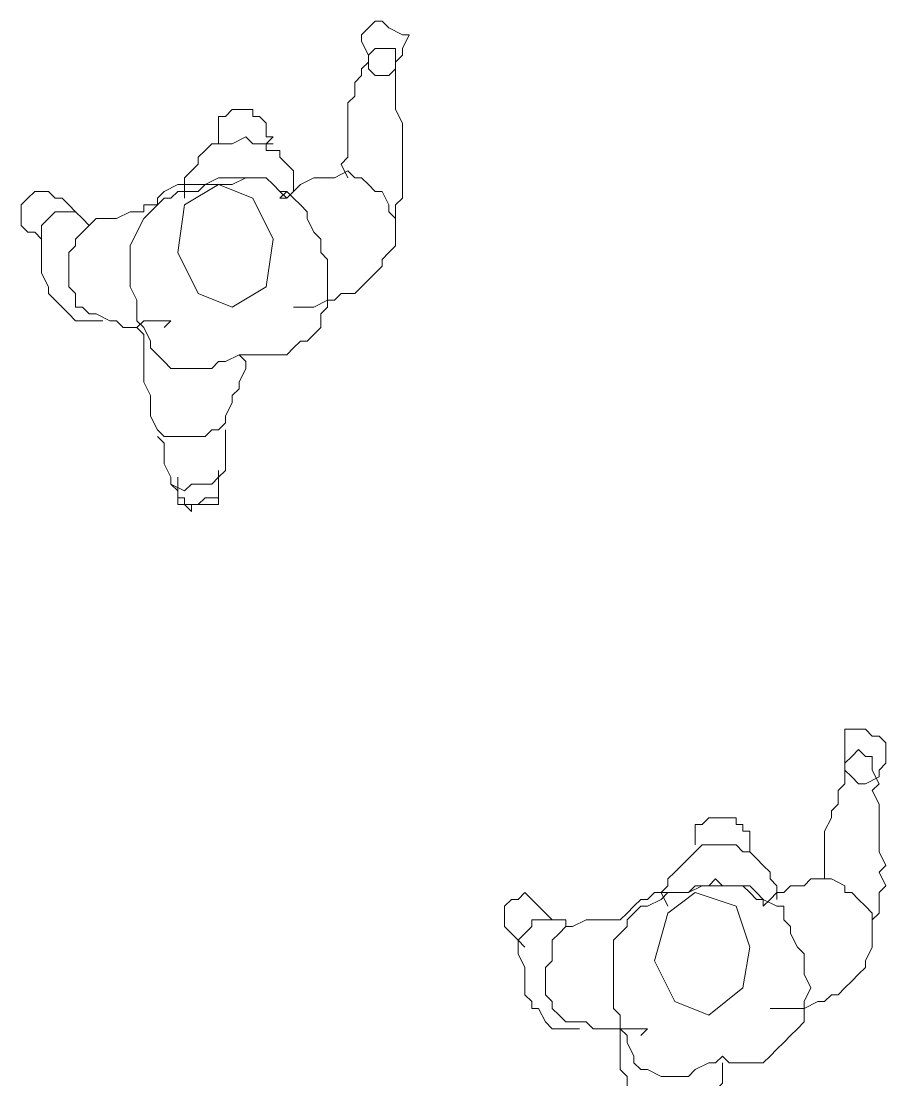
# Model space of a CAD drawing. Header units: millimetres. Extents: x 0.4 to 34.5, y 0.3 to 53.8.
# Drawn here: x 12.408 to 13.752, y 11.949 to 13.595 of the extents above; entities that cross this region are included whole.
import ezdxf

# ---------------------------------------------------------------- set-up
doc = ezdxf.new("R2010")
doc.units = ezdxf.units.MM
doc.header["$MEASUREMENT"] = 0
doc.layers.add('Layer 1', color=7, linetype='Continuous')

msp = doc.modelspace()

# ---------------------------------------------------------------- linework, layer by layer
at = {"layer": 'Layer 1', "lineweight": 0}
for points in [[(12.9474, 13.5313), (12.9474, 13.5207), (12.958, 13.5101), (12.9791, 13.5101), (12.9897, 13.5207), (12.9897, 13.5313), (13.0003, 13.5418), (13.0003, 13.5524), (13.0109, 13.5736), (13.0003, 13.5736), (12.9791, 13.5842), (12.9686, 13.5948), (12.958, 13.5948), (12.9474, 13.5842), (12.9368, 13.5736), (12.9368, 13.563), (12.9474, 13.5418)], [(12.9897, 13.2773), (12.9897, 13.2878), (12.9897, 13.309), (13.0003, 13.3196), (13.0003, 13.3302), (13.0003, 13.3513), (13.0003, 13.3725), (13.0003, 13.3831), (13.0003, 13.4043), (13.0003, 13.4254), (13.0003, 13.436), (12.9897, 13.4572), (12.9897, 13.4783), (12.9897, 13.4995), (12.9897, 13.5101), (12.9897, 13.5313), (12.9897, 13.5524), (12.9686, 13.5524), (12.958, 13.5524), (12.9474, 13.5418), (12.9474, 13.5313), (12.9368, 13.5207), (12.9368, 13.5101), (12.9262, 13.4995), (12.9262, 13.4783), (12.9156, 13.4678), (12.9156, 13.4466), (12.9156, 13.436), (12.9156, 13.4254), (12.9156, 13.4043), (12.9156, 13.3831), (12.9051, 13.3725), (12.9156, 13.3513)], [(12.7992, 13.4043), (12.7886, 13.4043), (12.7992, 13.4148), (12.7886, 13.4148), (12.7886, 13.4254), (12.7886, 13.436), (12.778, 13.4466), (12.7675, 13.4466), (12.7675, 13.4572), (12.7569, 13.4572), (12.7463, 13.4572), (12.7357, 13.4572), (12.7251, 13.4466), (12.7145, 13.4466), (12.7145, 13.436), (12.7145, 13.4254), (12.7145, 13.4148), (12.7145, 13.4043)], [(12.831, 13.3302), (12.831, 13.3407), (12.831, 13.3619), (12.8204, 13.3725), (12.8098, 13.3831), (12.8098, 13.3937), (12.7886, 13.3937), (12.7886, 13.4043), (12.7675, 13.4043), (12.7569, 13.4148), (12.7357, 13.4043), (12.7251, 13.4043), (12.704, 13.4043), (12.6934, 13.3937), (12.6828, 13.3831), (12.6828, 13.3725), (12.6722, 13.3619), (12.6616, 13.3513), (12.6616, 13.3407), (12.6616, 13.3196)], [(12.831, 13.1503), (12.8521, 13.1503), (12.8627, 13.1503), (12.8839, 13.1608), (12.8945, 13.1608), (12.9051, 13.1714), (12.9262, 13.1714), (12.9368, 13.182), (12.9474, 13.1926), (12.958, 13.2032), (12.9686, 13.2137), (12.9686, 13.2243), (12.9791, 13.2349), (12.9897, 13.2455), (12.9897, 13.2667), (12.9897, 13.2878), (12.9791, 13.2984), (12.9791, 13.309), (12.9686, 13.3302), (12.958, 13.3302), (12.9474, 13.3407), (12.9368, 13.3513), (12.9262, 13.3513), (12.9156, 13.3619), (12.8945, 13.3513), (12.8733, 13.3513), (12.8627, 13.3513), (12.8416, 13.3407), (12.831, 13.3302), (12.8204, 13.3196), (12.8098, 13.3196), (12.8204, 13.3302), (12.8098, 13.3302), (12.7992, 13.3407), (12.7886, 13.3513), (12.7675, 13.3513), (12.7569, 13.3513), (12.7357, 13.3407), (12.7145, 13.3407), (12.704, 13.3407), (12.6828, 13.3407), (12.6616, 13.3407), (12.651, 13.3407), (12.6299, 13.3302), (12.6193, 13.3196), (12.6193, 13.309), (12.5981, 13.309), (12.5981, 13.2984), (12.577, 13.2984), (12.5558, 13.2878), (12.5452, 13.2878), (12.524, 13.2878), (12.5134, 13.2773), (12.5029, 13.2667), (12.4923, 13.2561), (12.4923, 13.2455), (12.4817, 13.2349), (12.4817, 13.2137), (12.4817, 13.2032), (12.4817, 13.182), (12.4923, 13.1714), (12.4923, 13.1503), (12.5029, 13.1503), (12.5134, 13.1397), (12.524, 13.1397), (12.5452, 13.1291), (12.5558, 13.1291), (12.5664, 13.1185), (12.5875, 13.1185), (12.5981, 13.1291), (12.6193, 13.1291), (12.6405, 13.1291), (12.6299, 13.1185)], [(12.8204, 13.3302), (12.831, 13.3196), (12.8416, 13.309), (12.8521, 13.2984), (12.8521, 13.2878), (12.8627, 13.2667), (12.8733, 13.2561), (12.8733, 13.2349), (12.8839, 13.2243), (12.8839, 13.2032), (12.8839, 13.182), (12.8839, 13.1714), (12.8839, 13.1503), (12.8733, 13.1397), (12.8733, 13.1185), (12.8627, 13.1079), (12.8521, 13.0973), (12.8416, 13.0973), (12.831, 13.0867), (12.8204, 13.0761), (12.7992, 13.0761), (12.778, 13.0761), (12.7675, 13.0761), (12.7569, 13.0761), (12.7463, 13.0761), (12.7251, 13.0656), (12.7145, 13.0656), (12.704, 13.055), (12.6828, 13.055), (12.6722, 13.055), (12.651, 13.055), (12.6405, 13.055), (12.6299, 13.0656), (12.6193, 13.0761), (12.6087, 13.0867), (12.6087, 13.0973), (12.5981, 13.1185), (12.5875, 13.1291), (12.5875, 13.1503), (12.5875, 13.1608), (12.577, 13.182), (12.577, 13.2032), (12.577, 13.2137), (12.577, 13.2349), (12.577, 13.2455), (12.5875, 13.2667), (12.5981, 13.2878), (12.6087, 13.2984), (12.6193, 13.309), (12.6299, 13.3196), (12.6405, 13.3196), (12.651, 13.3302), (12.6616, 13.3302), (12.6828, 13.3302), (12.6934, 13.3407), (12.7145, 13.3513), (12.7251, 13.3513), (12.7357, 13.3513), (12.7569, 13.3513), (12.7675, 13.3513), (12.7886, 13.3513), (12.7992, 13.3407), (12.8098, 13.3302), (12.8204, 13.3196)], [(12.651, 13.2349), (12.6828, 13.1714), (12.7357, 13.1503), (12.7886, 13.182), (12.7992, 13.2561), (12.7675, 13.3196), (12.7145, 13.3407), (12.6616, 13.309), (12.651, 13.2349)], [(12.4923, 13.2984), (12.4817, 13.309), (12.4711, 13.3196), (12.4605, 13.3196), (12.4499, 13.3302), (12.4288, 13.3302), (12.4182, 13.3196), (12.4076, 13.309), (12.4076, 13.2984), (12.4076, 13.2773), (12.4182, 13.2667), (12.4288, 13.2667), (12.4394, 13.2561)], [(12.5346, 13.1291), (12.5134, 13.1291), (12.5029, 13.1291), (12.4923, 13.1291), (12.4817, 13.1397), (12.4711, 13.1503), (12.4605, 13.1608), (12.4499, 13.1714), (12.4499, 13.182), (12.4394, 13.2032), (12.4394, 13.2243), (12.4394, 13.2349), (12.4394, 13.2561), (12.4394, 13.2773), (12.4499, 13.2878), (12.4605, 13.2984), (12.4817, 13.2984), (12.4923, 13.2984), (12.5029, 13.2878), (12.5134, 13.2773)], [(12.7251, 12.9597), (12.7251, 12.9491), (12.7251, 12.928), (12.7251, 12.9174), (12.7251, 12.8963), (12.7145, 12.8857), (12.704, 12.8751), (12.6828, 12.8751), (12.6722, 12.8751), (12.6616, 12.8645), (12.6405, 12.8751), (12.6405, 12.8857), (12.6299, 12.9068), (12.6299, 12.9174), (12.6299, 12.9386), (12.6193, 12.9491)], [(12.7145, 12.8963), (12.7145, 12.8857), (12.7145, 12.8751), (12.7145, 12.8645), (12.7145, 12.8539), (12.7145, 12.8433), (12.704, 12.8433), (12.6934, 12.8433), (12.6828, 12.8433), (12.6722, 12.8433), (12.6722, 12.8327), (12.6616, 12.8433), (12.651, 12.8433), (12.651, 12.8539), (12.651, 12.8645), (12.651, 12.8751), (12.651, 12.8857)], [(12.7145, 12.8645), (12.7145, 12.8645), (12.7145, 12.8539), (12.704, 12.8539), (12.6934, 12.8539), (12.6828, 12.8433), (12.6722, 12.8433), (12.6616, 12.8433), (12.6616, 12.8539), (12.651, 12.8539), (12.651, 12.8645), (12.6405, 12.8751), (12.6405, 12.8857)], [(13.6882, 12.4305), (13.6988, 12.42), (13.7094, 12.4094), (13.72, 12.4094), (13.7412, 12.42), (13.7412, 12.4305), (13.7517, 12.4411), (13.7517, 12.4623), (13.7517, 12.4729), (13.7412, 12.4835), (13.7306, 12.4835), (13.72, 12.4941), (13.7094, 12.4941), (13.6882, 12.4941), (13.6882, 12.4835), (13.6882, 12.4623), (13.6882, 12.4411)], [(13.7306, 12.1765), (13.7306, 12.1977), (13.7412, 12.2083), (13.7412, 12.2189), (13.7412, 12.24), (13.7517, 12.2506), (13.7412, 12.2718), (13.7517, 12.2824), (13.7412, 12.3035), (13.7412, 12.3247), (13.7412, 12.3459), (13.7412, 12.3565), (13.7412, 12.3776), (13.7306, 12.3988), (13.7412, 12.4094), (13.7306, 12.4305), (13.7306, 12.4517), (13.72, 12.4517), (13.7094, 12.4623), (13.6988, 12.4517), (13.6882, 12.4411), (13.6882, 12.42), (13.6882, 12.4094), (13.6777, 12.3988), (13.6777, 12.3776), (13.6671, 12.3671), (13.6671, 12.3565), (13.6565, 12.3353), (13.6565, 12.3247), (13.6565, 12.3035), (13.6565, 12.293), (13.6565, 12.2718), (13.6565, 12.2612)], [(13.5401, 12.3035), (13.5401, 12.3035), (13.5401, 12.3141), (13.5401, 12.3247), (13.5401, 12.3353), (13.5295, 12.3353), (13.5295, 12.3459), (13.5189, 12.3459), (13.5189, 12.3565), (13.5083, 12.3565), (13.4977, 12.3565), (13.4872, 12.3565), (13.4766, 12.3565), (13.466, 12.3459), (13.4554, 12.3459), (13.4554, 12.3353), (13.4554, 12.3247), (13.4554, 12.3141)], [(13.5824, 12.2295), (13.5824, 12.2506), (13.5718, 12.2612), (13.5718, 12.2718), (13.5612, 12.2824), (13.5507, 12.293), (13.5401, 12.3035), (13.5295, 12.3035), (13.5189, 12.3141), (13.4977, 12.3141), (13.4872, 12.3141), (13.466, 12.3141), (13.4554, 12.3035), (13.4448, 12.293), (13.4342, 12.2824), (13.4237, 12.2718), (13.4131, 12.2612), (13.4131, 12.2506), (13.4025, 12.24), (13.4131, 12.2189)], [(13.5718, 12.0601), (13.593, 12.0601), (13.6142, 12.0601), (13.6247, 12.0601), (13.6459, 12.0707), (13.6565, 12.0707), (13.6671, 12.0813), (13.6777, 12.0813), (13.6882, 12.0919), (13.6988, 12.1025), (13.7094, 12.113), (13.72, 12.1236), (13.72, 12.1342), (13.7306, 12.1554), (13.7306, 12.166), (13.7306, 12.1871), (13.7306, 12.2083), (13.72, 12.2189), (13.7094, 12.2295), (13.6988, 12.24), (13.6882, 12.24), (13.6882, 12.2506), (13.6671, 12.2612), (13.6565, 12.2612), (13.6353, 12.2612), (13.6247, 12.2506), (13.6036, 12.2506), (13.593, 12.24), (13.5824, 12.24), (13.5718, 12.2295), (13.5612, 12.2189), (13.5612, 12.2295), (13.5507, 12.24), (13.5401, 12.2506), (13.5295, 12.2506), (13.5189, 12.2506), (13.4977, 12.2506), (13.4766, 12.2506), (13.466, 12.2506), (13.4448, 12.24), (13.4237, 12.24), (13.4131, 12.24), (13.3919, 12.24), (13.3813, 12.2295), (13.3707, 12.2295), (13.3602, 12.2189), (13.3496, 12.2083), (13.339, 12.1977), (13.3178, 12.1977), (13.3072, 12.1977), (13.2861, 12.1977), (13.2649, 12.1871), (13.2543, 12.1871), (13.2437, 12.1765), (13.2332, 12.166), (13.2332, 12.1448), (13.2332, 12.1342), (13.2226, 12.1236), (13.2226, 12.1025), (13.2226, 12.0813), (13.2332, 12.0707), (13.2332, 12.0601), (13.2437, 12.0496), (13.2543, 12.039), (13.2755, 12.039), (13.2861, 12.039), (13.2967, 12.0284), (13.3072, 12.0284), (13.3284, 12.0284), (13.3496, 12.0284), (13.3602, 12.0284), (13.3813, 12.0284), (13.3707, 12.0178)], [(13.5612, 12.2295), (13.5824, 12.2189), (13.593, 12.2189), (13.593, 12.1977), (13.6036, 12.1871), (13.6036, 12.1765), (13.6142, 12.1554), (13.6247, 12.1448), (13.6247, 12.1236), (13.6247, 12.113), (13.6353, 12.0919), (13.6247, 12.0707), (13.6247, 12.0601), (13.6247, 12.039), (13.6142, 12.0284), (13.6036, 12.0178), (13.593, 12.0072), (13.5824, 11.9966), (13.5718, 11.986), (13.5612, 11.9754), (13.5401, 11.9754), (13.5295, 11.9754), (13.5083, 11.9754), (13.4977, 11.986), (13.4872, 11.9754), (13.4766, 11.9754), (13.4554, 11.9649), (13.4448, 11.9543), (13.4342, 11.9543), (13.4131, 11.9543), (13.4025, 11.9543), (13.3813, 11.9649), (13.3707, 11.9649), (13.3602, 11.9754), (13.3602, 11.986), (13.3496, 12.0072), (13.3496, 12.0178), (13.339, 12.0284), (13.339, 12.0496), (13.3284, 12.0601), (13.3284, 12.0813), (13.3284, 12.1025), (13.3284, 12.113), (13.3284, 12.1342), (13.3284, 12.1448), (13.3284, 12.166), (13.339, 12.1765), (13.3496, 12.1871), (13.3496, 12.1977), (13.3602, 12.2083), (13.3707, 12.2189), (13.3813, 12.2189), (13.4025, 12.2295), (13.4131, 12.24), (13.4237, 12.24), (13.4448, 12.24), (13.4554, 12.2506), (13.4766, 12.2506), (13.4872, 12.2612), (13.4977, 12.2506), (13.5189, 12.2506), (13.5295, 12.2506), (13.5401, 12.24), (13.5507, 12.2295), (13.5612, 12.2295)], [(13.2332, 12.1977), (13.2226, 12.2083), (13.212, 12.2189), (13.2014, 12.2295), (13.1908, 12.24), (13.1802, 12.2295), (13.1697, 12.2295), (13.1591, 12.2189), (13.1591, 12.1977), (13.1591, 12.1871), (13.1697, 12.1765), (13.1802, 12.166), (13.1908, 12.1554)], [(13.3919, 12.1342), (13.4237, 12.0707), (13.4766, 12.0496), (13.5295, 12.0919), (13.5401, 12.1554), (13.5189, 12.2189), (13.4554, 12.24), (13.4131, 12.2083), (13.3919, 12.1342)], [(13.2755, 12.0284), (13.2649, 12.0284), (13.2437, 12.0284), (13.2332, 12.0284), (13.2226, 12.039), (13.212, 12.0601), (13.2014, 12.0601), (13.2014, 12.0707), (13.1908, 12.0813), (13.1908, 12.1025), (13.1908, 12.1236), (13.1802, 12.1448), (13.1802, 12.166), (13.1908, 12.1765), (13.2014, 12.1871), (13.2014, 12.1977), (13.2226, 12.1977), (13.2437, 12.1977), (13.2543, 12.1977), (13.2543, 12.1871)]]:
    msp.add_lwpolyline(points, dxfattribs=at)
at = {"layer": 'Layer 1', "color": 7, "lineweight": 5, "true_color": 0xffffff}
for points in [[(12.9474, 13.5313), (12.9474, 13.5207), (12.958, 13.5101), (12.9791, 13.5101), (12.9897, 13.5207), (12.9897, 13.5313), (13.0003, 13.5418), (13.0003, 13.5524), (13.0109, 13.5736), (13.0003, 13.5736), (12.9791, 13.5842), (12.9686, 13.5948), (12.958, 13.5948), (12.9474, 13.5842), (12.9368, 13.5736), (12.9368, 13.563), (12.9474, 13.5418)], [(12.9897, 13.2773), (12.9897, 13.2878), (12.9897, 13.309), (13.0003, 13.3196), (13.0003, 13.3302), (13.0003, 13.3513), (13.0003, 13.3725), (13.0003, 13.3831), (13.0003, 13.4043), (13.0003, 13.4254), (13.0003, 13.436), (12.9897, 13.4572), (12.9897, 13.4783), (12.9897, 13.4995), (12.9897, 13.5101), (12.9897, 13.5313), (12.9897, 13.5524), (12.9686, 13.5524), (12.958, 13.5524), (12.9474, 13.5418), (12.9474, 13.5313), (12.9368, 13.5207), (12.9368, 13.5101), (12.9262, 13.4995), (12.9262, 13.4783), (12.9156, 13.4678), (12.9156, 13.4466), (12.9156, 13.436), (12.9156, 13.4254), (12.9156, 13.4043), (12.9156, 13.3831), (12.9051, 13.3725), (12.9156, 13.3513)], [(12.7992, 13.4043), (12.7886, 13.4043), (12.7992, 13.4148), (12.7886, 13.4148), (12.7886, 13.4254), (12.7886, 13.436), (12.778, 13.4466), (12.7675, 13.4466), (12.7675, 13.4572), (12.7569, 13.4572), (12.7463, 13.4572), (12.7357, 13.4572), (12.7251, 13.4466), (12.7145, 13.4466), (12.7145, 13.436), (12.7145, 13.4254), (12.7145, 13.4148), (12.7145, 13.4043)], [(12.831, 13.3302), (12.831, 13.3407), (12.831, 13.3619), (12.8204, 13.3725), (12.8098, 13.3831), (12.8098, 13.3937), (12.7886, 13.3937), (12.7886, 13.4043), (12.7675, 13.4043), (12.7569, 13.4148), (12.7357, 13.4043), (12.7251, 13.4043), (12.704, 13.4043), (12.6934, 13.3937), (12.6828, 13.3831), (12.6828, 13.3725), (12.6722, 13.3619), (12.6616, 13.3513), (12.6616, 13.3407), (12.6616, 13.3196)], [(12.831, 13.1503), (12.8521, 13.1503), (12.8627, 13.1503), (12.8839, 13.1608), (12.8945, 13.1608), (12.9051, 13.1714), (12.9262, 13.1714), (12.9368, 13.182), (12.9474, 13.1926), (12.958, 13.2032), (12.9686, 13.2137), (12.9686, 13.2243), (12.9791, 13.2349), (12.9897, 13.2455), (12.9897, 13.2667), (12.9897, 13.2878), (12.9791, 13.2984), (12.9791, 13.309), (12.9686, 13.3302), (12.958, 13.3302), (12.9474, 13.3407), (12.9368, 13.3513), (12.9262, 13.3513), (12.9156, 13.3619), (12.8945, 13.3513), (12.8733, 13.3513), (12.8627, 13.3513), (12.8416, 13.3407), (12.831, 13.3302), (12.8204, 13.3196), (12.8098, 13.3196), (12.8204, 13.3302), (12.8098, 13.3302), (12.7992, 13.3407), (12.7886, 13.3513), (12.7675, 13.3513), (12.7569, 13.3513), (12.7357, 13.3407), (12.7145, 13.3407), (12.704, 13.3407), (12.6828, 13.3407), (12.6616, 13.3407), (12.651, 13.3407), (12.6299, 13.3302), (12.6193, 13.3196), (12.6193, 13.309), (12.5981, 13.309), (12.5981, 13.2984), (12.577, 13.2984), (12.5558, 13.2878), (12.5452, 13.2878), (12.524, 13.2878), (12.5134, 13.2773), (12.5029, 13.2667), (12.4923, 13.2561), (12.4923, 13.2455), (12.4817, 13.2349), (12.4817, 13.2137), (12.4817, 13.2032), (12.4817, 13.182), (12.4923, 13.1714), (12.4923, 13.1503), (12.5029, 13.1503), (12.5134, 13.1397), (12.524, 13.1397), (12.5452, 13.1291), (12.5558, 13.1291), (12.5664, 13.1185), (12.5875, 13.1185), (12.5981, 13.1291), (12.6193, 13.1291), (12.6405, 13.1291), (12.6299, 13.1185)], [(12.8204, 13.3302), (12.831, 13.3196), (12.8416, 13.309), (12.8521, 13.2984), (12.8521, 13.2878), (12.8627, 13.2667), (12.8733, 13.2561), (12.8733, 13.2349), (12.8839, 13.2243), (12.8839, 13.2032), (12.8839, 13.182), (12.8839, 13.1714), (12.8839, 13.1503), (12.8733, 13.1397), (12.8733, 13.1185), (12.8627, 13.1079), (12.8521, 13.0973), (12.8416, 13.0973), (12.831, 13.0867), (12.8204, 13.0761), (12.7992, 13.0761), (12.778, 13.0761), (12.7675, 13.0761), (12.7569, 13.0761), (12.7463, 13.0761), (12.7251, 13.0656), (12.7145, 13.0656), (12.704, 13.055), (12.6828, 13.055), (12.6722, 13.055), (12.651, 13.055), (12.6405, 13.055), (12.6299, 13.0656), (12.6193, 13.0761), (12.6087, 13.0867), (12.6087, 13.0973), (12.5981, 13.1185), (12.5875, 13.1291), (12.5875, 13.1503), (12.5875, 13.1608), (12.577, 13.182), (12.577, 13.2032), (12.577, 13.2137), (12.577, 13.2349), (12.577, 13.2455), (12.5875, 13.2667), (12.5981, 13.2878), (12.6087, 13.2984), (12.6193, 13.309), (12.6299, 13.3196), (12.6405, 13.3196), (12.651, 13.3302), (12.6616, 13.3302), (12.6828, 13.3302), (12.6934, 13.3407), (12.7145, 13.3513), (12.7251, 13.3513), (12.7357, 13.3513), (12.7569, 13.3513), (12.7675, 13.3513), (12.7886, 13.3513), (12.7992, 13.3407), (12.8098, 13.3302), (12.8204, 13.3196)], [(12.651, 13.2349), (12.6828, 13.1714), (12.7357, 13.1503), (12.7886, 13.182), (12.7992, 13.2561), (12.7675, 13.3196), (12.7145, 13.3407), (12.6616, 13.309), (12.651, 13.2349)], [(12.4923, 13.2984), (12.4817, 13.309), (12.4711, 13.3196), (12.4605, 13.3196), (12.4499, 13.3302), (12.4288, 13.3302), (12.4182, 13.3196), (12.4076, 13.309), (12.4076, 13.2984), (12.4076, 13.2773), (12.4182, 13.2667), (12.4288, 13.2667), (12.4394, 13.2561)], [(12.5346, 13.1291), (12.5134, 13.1291), (12.5029, 13.1291), (12.4923, 13.1291), (12.4817, 13.1397), (12.4711, 13.1503), (12.4605, 13.1608), (12.4499, 13.1714), (12.4499, 13.182), (12.4394, 13.2032), (12.4394, 13.2243), (12.4394, 13.2349), (12.4394, 13.2561), (12.4394, 13.2773), (12.4499, 13.2878), (12.4605, 13.2984), (12.4817, 13.2984), (12.4923, 13.2984), (12.5029, 13.2878), (12.5134, 13.2773)], [(12.7251, 12.9597), (12.7251, 12.9491), (12.7251, 12.928), (12.7251, 12.9174), (12.7251, 12.8963), (12.7145, 12.8857), (12.704, 12.8751), (12.6828, 12.8751), (12.6722, 12.8751), (12.6616, 12.8645), (12.6405, 12.8751), (12.6405, 12.8857), (12.6299, 12.9068), (12.6299, 12.9174), (12.6299, 12.9386), (12.6193, 12.9491)], [(12.7145, 12.8963), (12.7145, 12.8857), (12.7145, 12.8751), (12.7145, 12.8645), (12.7145, 12.8539), (12.7145, 12.8433), (12.704, 12.8433), (12.6934, 12.8433), (12.6828, 12.8433), (12.6722, 12.8433), (12.6722, 12.8327), (12.6616, 12.8433), (12.651, 12.8433), (12.651, 12.8539), (12.651, 12.8645), (12.651, 12.8751), (12.651, 12.8857)], [(12.7145, 12.8645), (12.7145, 12.8645), (12.7145, 12.8539), (12.704, 12.8539), (12.6934, 12.8539), (12.6828, 12.8433), (12.6722, 12.8433), (12.6616, 12.8433), (12.6616, 12.8539), (12.651, 12.8539), (12.651, 12.8645), (12.6405, 12.8751), (12.6405, 12.8857)], [(13.6882, 12.4305), (13.6988, 12.42), (13.7094, 12.4094), (13.72, 12.4094), (13.7412, 12.42), (13.7412, 12.4305), (13.7517, 12.4411), (13.7517, 12.4623), (13.7517, 12.4729), (13.7412, 12.4835), (13.7306, 12.4835), (13.72, 12.4941), (13.7094, 12.4941), (13.6882, 12.4941), (13.6882, 12.4835), (13.6882, 12.4623), (13.6882, 12.4411)], [(13.7306, 12.1765), (13.7306, 12.1977), (13.7412, 12.2083), (13.7412, 12.2189), (13.7412, 12.24), (13.7517, 12.2506), (13.7412, 12.2718), (13.7517, 12.2824), (13.7412, 12.3035), (13.7412, 12.3247), (13.7412, 12.3459), (13.7412, 12.3565), (13.7412, 12.3776), (13.7306, 12.3988), (13.7412, 12.4094), (13.7306, 12.4305), (13.7306, 12.4517), (13.72, 12.4517), (13.7094, 12.4623), (13.6988, 12.4517), (13.6882, 12.4411), (13.6882, 12.42), (13.6882, 12.4094), (13.6777, 12.3988), (13.6777, 12.3776), (13.6671, 12.3671), (13.6671, 12.3565), (13.6565, 12.3353), (13.6565, 12.3247), (13.6565, 12.3035), (13.6565, 12.293), (13.6565, 12.2718), (13.6565, 12.2612)], [(13.5401, 12.3035), (13.5401, 12.3035), (13.5401, 12.3141), (13.5401, 12.3247), (13.5401, 12.3353), (13.5295, 12.3353), (13.5295, 12.3459), (13.5189, 12.3459), (13.5189, 12.3565), (13.5083, 12.3565), (13.4977, 12.3565), (13.4872, 12.3565), (13.4766, 12.3565), (13.466, 12.3459), (13.4554, 12.3459), (13.4554, 12.3353), (13.4554, 12.3247), (13.4554, 12.3141)], [(13.5824, 12.2295), (13.5824, 12.2506), (13.5718, 12.2612), (13.5718, 12.2718), (13.5612, 12.2824), (13.5507, 12.293), (13.5401, 12.3035), (13.5295, 12.3035), (13.5189, 12.3141), (13.4977, 12.3141), (13.4872, 12.3141), (13.466, 12.3141), (13.4554, 12.3035), (13.4448, 12.293), (13.4342, 12.2824), (13.4237, 12.2718), (13.4131, 12.2612), (13.4131, 12.2506), (13.4025, 12.24), (13.4131, 12.2189)], [(13.5718, 12.0601), (13.593, 12.0601), (13.6142, 12.0601), (13.6247, 12.0601), (13.6459, 12.0707), (13.6565, 12.0707), (13.6671, 12.0813), (13.6777, 12.0813), (13.6882, 12.0919), (13.6988, 12.1025), (13.7094, 12.113), (13.72, 12.1236), (13.72, 12.1342), (13.7306, 12.1554), (13.7306, 12.166), (13.7306, 12.1871), (13.7306, 12.2083), (13.72, 12.2189), (13.7094, 12.2295), (13.6988, 12.24), (13.6882, 12.24), (13.6882, 12.2506), (13.6671, 12.2612), (13.6565, 12.2612), (13.6353, 12.2612), (13.6247, 12.2506), (13.6036, 12.2506), (13.593, 12.24), (13.5824, 12.24), (13.5718, 12.2295), (13.5612, 12.2189), (13.5612, 12.2295), (13.5507, 12.24), (13.5401, 12.2506), (13.5295, 12.2506), (13.5189, 12.2506), (13.4977, 12.2506), (13.4766, 12.2506), (13.466, 12.2506), (13.4448, 12.24), (13.4237, 12.24), (13.4131, 12.24), (13.3919, 12.24), (13.3813, 12.2295), (13.3707, 12.2295), (13.3602, 12.2189), (13.3496, 12.2083), (13.339, 12.1977), (13.3178, 12.1977), (13.3072, 12.1977), (13.2861, 12.1977), (13.2649, 12.1871), (13.2543, 12.1871), (13.2437, 12.1765), (13.2332, 12.166), (13.2332, 12.1448), (13.2332, 12.1342), (13.2226, 12.1236), (13.2226, 12.1025), (13.2226, 12.0813), (13.2332, 12.0707), (13.2332, 12.0601), (13.2437, 12.0496), (13.2543, 12.039), (13.2755, 12.039), (13.2861, 12.039), (13.2967, 12.0284), (13.3072, 12.0284), (13.3284, 12.0284), (13.3496, 12.0284), (13.3602, 12.0284), (13.3813, 12.0284), (13.3707, 12.0178)], [(13.5612, 12.2295), (13.5824, 12.2189), (13.593, 12.2189), (13.593, 12.1977), (13.6036, 12.1871), (13.6036, 12.1765), (13.6142, 12.1554), (13.6247, 12.1448), (13.6247, 12.1236), (13.6247, 12.113), (13.6353, 12.0919), (13.6247, 12.0707), (13.6247, 12.0601), (13.6247, 12.039), (13.6142, 12.0284), (13.6036, 12.0178), (13.593, 12.0072), (13.5824, 11.9966), (13.5718, 11.986), (13.5612, 11.9754), (13.5401, 11.9754), (13.5295, 11.9754), (13.5083, 11.9754), (13.4977, 11.986), (13.4872, 11.9754), (13.4766, 11.9754), (13.4554, 11.9649), (13.4448, 11.9543), (13.4342, 11.9543), (13.4131, 11.9543), (13.4025, 11.9543), (13.3813, 11.9649), (13.3707, 11.9649), (13.3602, 11.9754), (13.3602, 11.986), (13.3496, 12.0072), (13.3496, 12.0178), (13.339, 12.0284), (13.339, 12.0496), (13.3284, 12.0601), (13.3284, 12.0813), (13.3284, 12.1025), (13.3284, 12.113), (13.3284, 12.1342), (13.3284, 12.1448), (13.3284, 12.166), (13.339, 12.1765), (13.3496, 12.1871), (13.3496, 12.1977), (13.3602, 12.2083), (13.3707, 12.2189), (13.3813, 12.2189), (13.4025, 12.2295), (13.4131, 12.24), (13.4237, 12.24), (13.4448, 12.24), (13.4554, 12.2506), (13.4766, 12.2506), (13.4872, 12.2612), (13.4977, 12.2506), (13.5189, 12.2506), (13.5295, 12.2506), (13.5401, 12.24), (13.5507, 12.2295), (13.5612, 12.2295)], [(13.2332, 12.1977), (13.2226, 12.2083), (13.212, 12.2189), (13.2014, 12.2295), (13.1908, 12.24), (13.1802, 12.2295), (13.1697, 12.2295), (13.1591, 12.2189), (13.1591, 12.1977), (13.1591, 12.1871), (13.1697, 12.1765), (13.1802, 12.166), (13.1908, 12.1554)], [(13.3919, 12.1342), (13.4237, 12.0707), (13.4766, 12.0496), (13.5295, 12.0919), (13.5401, 12.1554), (13.5189, 12.2189), (13.4554, 12.24), (13.4131, 12.2083), (13.3919, 12.1342)], [(13.2755, 12.0284), (13.2649, 12.0284), (13.2437, 12.0284), (13.2332, 12.0284), (13.2226, 12.039), (13.212, 12.0601), (13.2014, 12.0601), (13.2014, 12.0707), (13.1908, 12.0813), (13.1908, 12.1025), (13.1908, 12.1236), (13.1802, 12.1448), (13.1802, 12.166), (13.1908, 12.1765), (13.2014, 12.1871), (13.2014, 12.1977), (13.2226, 12.1977), (13.2437, 12.1977), (13.2543, 12.1977), (13.2543, 12.1871)]]:
    msp.add_lwpolyline(points, dxfattribs=at)
at = {"layer": 'Layer 1', "lineweight": 0}
for points in [[(12.7463, 13.0761), (12.7463, 13.0761), (12.7569, 13.0656), (12.7569, 13.0656), (12.7569, 13.0656), (12.7569, 13.055), (12.7569, 13.055), (12.7569, 13.055), (12.7463, 13.0338), (12.7463, 13.0338), (12.7463, 13.0338), (12.7463, 13.0233), (12.7463, 13.0233), (12.7463, 13.0233), (12.7357, 13.0127), (12.7357, 13.0127), (12.7357, 13.0127), (12.7357, 13.0021), (12.7357, 13.0021), (12.7357, 13.0021), (12.7251, 12.9809), (12.7251, 12.9809), (12.7251, 12.9809), (12.7251, 12.9703), (12.7251, 12.9703), (12.7251, 12.9703), (12.7145, 12.9597), (12.7145, 12.9597), (12.7145, 12.9597), (12.704, 12.9597), (12.704, 12.9597), (12.704, 12.9597), (12.6934, 12.9491), (12.6934, 12.9491), (12.6934, 12.9491), (12.6722, 12.9491), (12.6722, 12.9491), (12.6722, 12.9491), (12.6616, 12.9491), (12.6616, 12.9491), (12.6616, 12.9491), (12.6405, 12.9491), (12.6405, 12.9491), (12.6405, 12.9491), (12.6299, 12.9491), (12.6299, 12.9491), (12.6299, 12.9491), (12.6193, 12.9597), (12.6193, 12.9597), (12.6193, 12.9597), (12.6087, 12.9809), (12.6087, 12.9809), (12.6087, 12.9809), (12.6087, 12.9915), (12.6087, 12.9915), (12.6087, 12.9915), (12.6087, 13.0127), (12.6087, 13.0127), (12.6087, 13.0127), (12.5981, 13.0338), (12.5981, 13.0338), (12.5981, 13.0338), (12.5981, 13.0444), (12.5981, 13.0444), (12.5981, 13.0444), (12.5981, 13.0656), (12.5981, 13.0656), (12.5981, 13.0656), (12.5981, 13.0867), (12.5981, 13.0867), (12.5981, 13.0867), (12.5981, 13.1079), (12.5981, 13.1079), (12.5981, 13.1079), (12.5875, 13.1185), (12.5875, 13.1185), (12.5875, 13.1185), (12.5981, 13.1079), (12.5981, 13.1079)], [(13.4977, 11.9754), (13.4977, 11.9754), (13.4977, 11.9649), (13.4977, 11.9649), (13.4977, 11.9649), (13.4977, 11.9543), (13.4977, 11.9543), (13.4977, 11.9543), (13.4977, 11.9437), (13.4977, 11.9437), (13.4977, 11.9437), (13.4872, 11.9331), (13.4872, 11.9331), (13.4872, 11.9331), (13.4872, 11.912), (13.4872, 11.912), (13.4872, 11.912), (13.4766, 11.9014), (13.4766, 11.9014), (13.4766, 11.9014), (13.4766, 11.8908), (13.4766, 11.8908), (13.4766, 11.8908), (13.466, 11.8802), (13.466, 11.8802), (13.466, 11.8802), (13.466, 11.859), (13.466, 11.859), (13.466, 11.859), (13.4554, 11.859), (13.4554, 11.859), (13.4554, 11.859), (13.4342, 11.8484), (13.4342, 11.8484), (13.4342, 11.8484), (13.4237, 11.8484), (13.4237, 11.8484), (13.4237, 11.8484), (13.4025, 11.8484), (13.4025, 11.8484), (13.4025, 11.8484), (13.3919, 11.8484), (13.3919, 11.8484), (13.3919, 11.8484), (13.3707, 11.8484), (13.3707, 11.8484), (13.3707, 11.8484), (13.3707, 11.8696), (13.3707, 11.8696), (13.3707, 11.8696), (13.3602, 11.8802), (13.3602, 11.8802), (13.3602, 11.8802), (13.3602, 11.9014), (13.3602, 11.9014), (13.3602, 11.9014), (13.3496, 11.9226), (13.3496, 11.9226), (13.3496, 11.9226), (13.3496, 11.9331), (13.3496, 11.9331), (13.3496, 11.9331), (13.3496, 11.9543), (13.3496, 11.9543), (13.3496, 11.9543), (13.339, 11.9649), (13.339, 11.9649), (13.339, 11.9649), (13.339, 11.986), (13.339, 11.986), (13.339, 11.986), (13.339, 12.0072), (13.339, 12.0072), (13.339, 12.0072), (13.339, 12.0284), (13.339, 12.0284), (13.339, 12.0284), (13.339, 12.0072), (13.339, 12.0072)]]:
    msp.add_open_spline(points, degree=3, knots=[0, 0, 0, 0, 1, 1, 1, 2, 2, 2, 3, 3, 3, 4, 4, 4, 5, 5, 5, 6, 6, 6, 7, 7, 7, 8, 8, 8, 9, 9, 9, 10, 10, 10, 11, 11, 11, 12, 12, 12, 13, 13, 13, 14, 14, 14, 15, 15, 15, 16, 16, 16, 17, 17, 17, 18, 18, 18, 19, 19, 19, 20, 20, 20, 21, 21, 21, 22, 22, 22, 23, 23, 23, 24, 24, 24, 25, 25, 25, 26, 26, 26, 26], dxfattribs=at)
at = {"layer": 'Layer 1', "color": 7, "lineweight": 5, "true_color": 0xffffff}
for points in [[(12.7463, 13.0761), (12.7463, 13.0761), (12.7569, 13.0656), (12.7569, 13.0656), (12.7569, 13.0656), (12.7569, 13.055), (12.7569, 13.055), (12.7569, 13.055), (12.7463, 13.0338), (12.7463, 13.0338), (12.7463, 13.0338), (12.7463, 13.0233), (12.7463, 13.0233), (12.7463, 13.0233), (12.7357, 13.0127), (12.7357, 13.0127), (12.7357, 13.0127), (12.7357, 13.0021), (12.7357, 13.0021), (12.7357, 13.0021), (12.7251, 12.9809), (12.7251, 12.9809), (12.7251, 12.9809), (12.7251, 12.9703), (12.7251, 12.9703), (12.7251, 12.9703), (12.7145, 12.9597), (12.7145, 12.9597), (12.7145, 12.9597), (12.704, 12.9597), (12.704, 12.9597), (12.704, 12.9597), (12.6934, 12.9491), (12.6934, 12.9491), (12.6934, 12.9491), (12.6722, 12.9491), (12.6722, 12.9491), (12.6722, 12.9491), (12.6616, 12.9491), (12.6616, 12.9491), (12.6616, 12.9491), (12.6405, 12.9491), (12.6405, 12.9491), (12.6405, 12.9491), (12.6299, 12.9491), (12.6299, 12.9491), (12.6299, 12.9491), (12.6193, 12.9597), (12.6193, 12.9597), (12.6193, 12.9597), (12.6087, 12.9809), (12.6087, 12.9809), (12.6087, 12.9809), (12.6087, 12.9915), (12.6087, 12.9915), (12.6087, 12.9915), (12.6087, 13.0127), (12.6087, 13.0127), (12.6087, 13.0127), (12.5981, 13.0338), (12.5981, 13.0338), (12.5981, 13.0338), (12.5981, 13.0444), (12.5981, 13.0444), (12.5981, 13.0444), (12.5981, 13.0656), (12.5981, 13.0656), (12.5981, 13.0656), (12.5981, 13.0867), (12.5981, 13.0867), (12.5981, 13.0867), (12.5981, 13.1079), (12.5981, 13.1079), (12.5981, 13.1079), (12.5875, 13.1185), (12.5875, 13.1185), (12.5875, 13.1185), (12.5981, 13.1079), (12.5981, 13.1079)], [(13.4977, 11.9754), (13.4977, 11.9754), (13.4977, 11.9649), (13.4977, 11.9649), (13.4977, 11.9649), (13.4977, 11.9543), (13.4977, 11.9543), (13.4977, 11.9543), (13.4977, 11.9437), (13.4977, 11.9437), (13.4977, 11.9437), (13.4872, 11.9331), (13.4872, 11.9331), (13.4872, 11.9331), (13.4872, 11.912), (13.4872, 11.912), (13.4872, 11.912), (13.4766, 11.9014), (13.4766, 11.9014), (13.4766, 11.9014), (13.4766, 11.8908), (13.4766, 11.8908), (13.4766, 11.8908), (13.466, 11.8802), (13.466, 11.8802), (13.466, 11.8802), (13.466, 11.859), (13.466, 11.859), (13.466, 11.859), (13.4554, 11.859), (13.4554, 11.859), (13.4554, 11.859), (13.4342, 11.8484), (13.4342, 11.8484), (13.4342, 11.8484), (13.4237, 11.8484), (13.4237, 11.8484), (13.4237, 11.8484), (13.4025, 11.8484), (13.4025, 11.8484), (13.4025, 11.8484), (13.3919, 11.8484), (13.3919, 11.8484), (13.3919, 11.8484), (13.3707, 11.8484), (13.3707, 11.8484), (13.3707, 11.8484), (13.3707, 11.8696), (13.3707, 11.8696), (13.3707, 11.8696), (13.3602, 11.8802), (13.3602, 11.8802), (13.3602, 11.8802), (13.3602, 11.9014), (13.3602, 11.9014), (13.3602, 11.9014), (13.3496, 11.9226), (13.3496, 11.9226), (13.3496, 11.9226), (13.3496, 11.9331), (13.3496, 11.9331), (13.3496, 11.9331), (13.3496, 11.9543), (13.3496, 11.9543), (13.3496, 11.9543), (13.339, 11.9649), (13.339, 11.9649), (13.339, 11.9649), (13.339, 11.986), (13.339, 11.986), (13.339, 11.986), (13.339, 12.0072), (13.339, 12.0072), (13.339, 12.0072), (13.339, 12.0284), (13.339, 12.0284), (13.339, 12.0284), (13.339, 12.0072), (13.339, 12.0072)]]:
    msp.add_open_spline(points, degree=3, knots=[0, 0, 0, 0, 1, 1, 1, 2, 2, 2, 3, 3, 3, 4, 4, 4, 5, 5, 5, 6, 6, 6, 7, 7, 7, 8, 8, 8, 9, 9, 9, 10, 10, 10, 11, 11, 11, 12, 12, 12, 13, 13, 13, 14, 14, 14, 15, 15, 15, 16, 16, 16, 17, 17, 17, 18, 18, 18, 19, 19, 19, 20, 20, 20, 21, 21, 21, 22, 22, 22, 23, 23, 23, 24, 24, 24, 25, 25, 25, 26, 26, 26, 26], dxfattribs=at)

doc.saveas('drawing.dxf')
